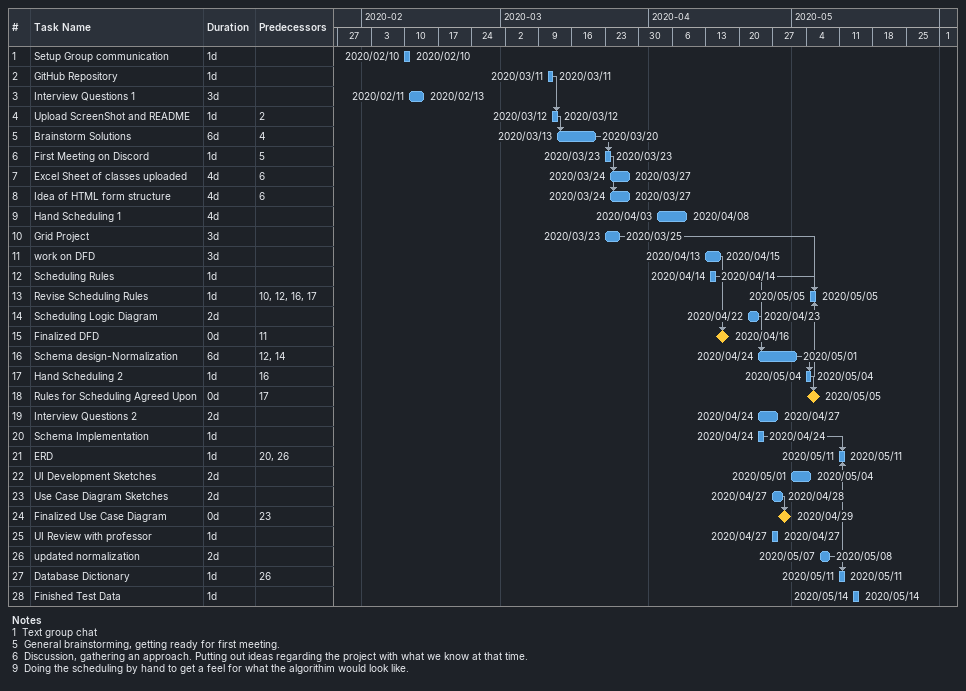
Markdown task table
| ID | Task | Duration | Start | Finish | Predecessors |
|---|---|---|---|---|---|
| 1 | Setup Group communication | 1d | 2020-02-10 | 2020-02-10 |  |
| 2 | GitHub Repository | 1d | 2020-03-11 | 2020-03-11 |  |
| 3 | Interview Questions 1 | 3d | 2020-02-11 | 2020-02-13 |  |
| 4 | Upload ScreenShot and README | 1d | 2020-03-12 | 2020-03-12 | 2 |
| 5 | Brainstorm Solutions | 6d | 2020-03-13 | 2020-03-20 | 4 |
| 6 | First Meeting on Discord | 1d | 2020-03-23 | 2020-03-23 | 5 |
| 7 | Excel Sheet of classes uploaded | 4d | 2020-03-24 | 2020-03-27 | 6 |
| 8 | Idea of HTML form structure | 4d | 2020-03-24 | 2020-03-27 | 6 |
| 9 | Hand Scheduling 1 | 4d | 2020-04-03 | 2020-04-08 |  |
| 10 | Grid Project | 3d | 2020-03-23 | 2020-03-25 |  |
| 11 | work on DFD | 3d | 2020-04-13 | 2020-04-15 |  |
| 12 | Scheduling Rules | 1d | 2020-04-14 | 2020-04-14 |  |
| 13 | Revise Scheduling Rules | 1d | 2020-05-05 | 2020-05-05 | 10, 12, 16, 17 |
| 14 | Scheduling Logic Diagram | 2d | 2020-04-22 | 2020-04-23 |  |
| 15 | Finalized DFD | 0d | 2020-04-16 | 2020-04-16 | 11 |
| 16 | Schema design-Normalization | 6d | 2020-04-24 | 2020-05-01 | 12, 14 |
| 17 | Hand Scheduling 2 | 1d | 2020-05-04 | 2020-05-04 | 16 |
| 18 | Rules for Scheduling Agreed Upon | 0d | 2020-05-05 | 2020-05-05 | 17 |
| 19 | Interview Questions 2 | 2d | 2020-04-24 | 2020-04-27 |  |
| 20 | Schema Implementation | 1d | 2020-04-24 | 2020-04-24 |  |
| 21 | ERD | 1d | 2020-05-11 | 2020-05-11 | 20, 26 |
| 22 | UI Development Sketches | 2d | 2020-05-01 | 2020-05-04 |  |
| 23 | Use Case Diagram Sketches | 2d | 2020-04-27 | 2020-04-28 |  |
| 24 | Finalized Use Case Diagram | 0d | 2020-04-29 | 2020-04-29 | 23 |
| 25 | UI Review with professor | 1d | 2020-04-27 | 2020-04-27 |  |
| 26 | updated normalization | 2d | 2020-05-07 | 2020-05-08 |  |
| 27 | Database Dictionary | 1d | 2020-05-11 | 2020-05-11 | 26 |
| 28 | Finished Test Data | 1d | 2020-05-14 | 2020-05-14 |  |

Notes
- 1: Text group chat
- 5: General brainstorming, getting ready for first meeting.
- 6: Discussion, gathering an approach. Putting out ideas regarding the project with what we know at that time.
- 9: Doing the scheduling by hand to get a feel for what the algorithim would look like.
